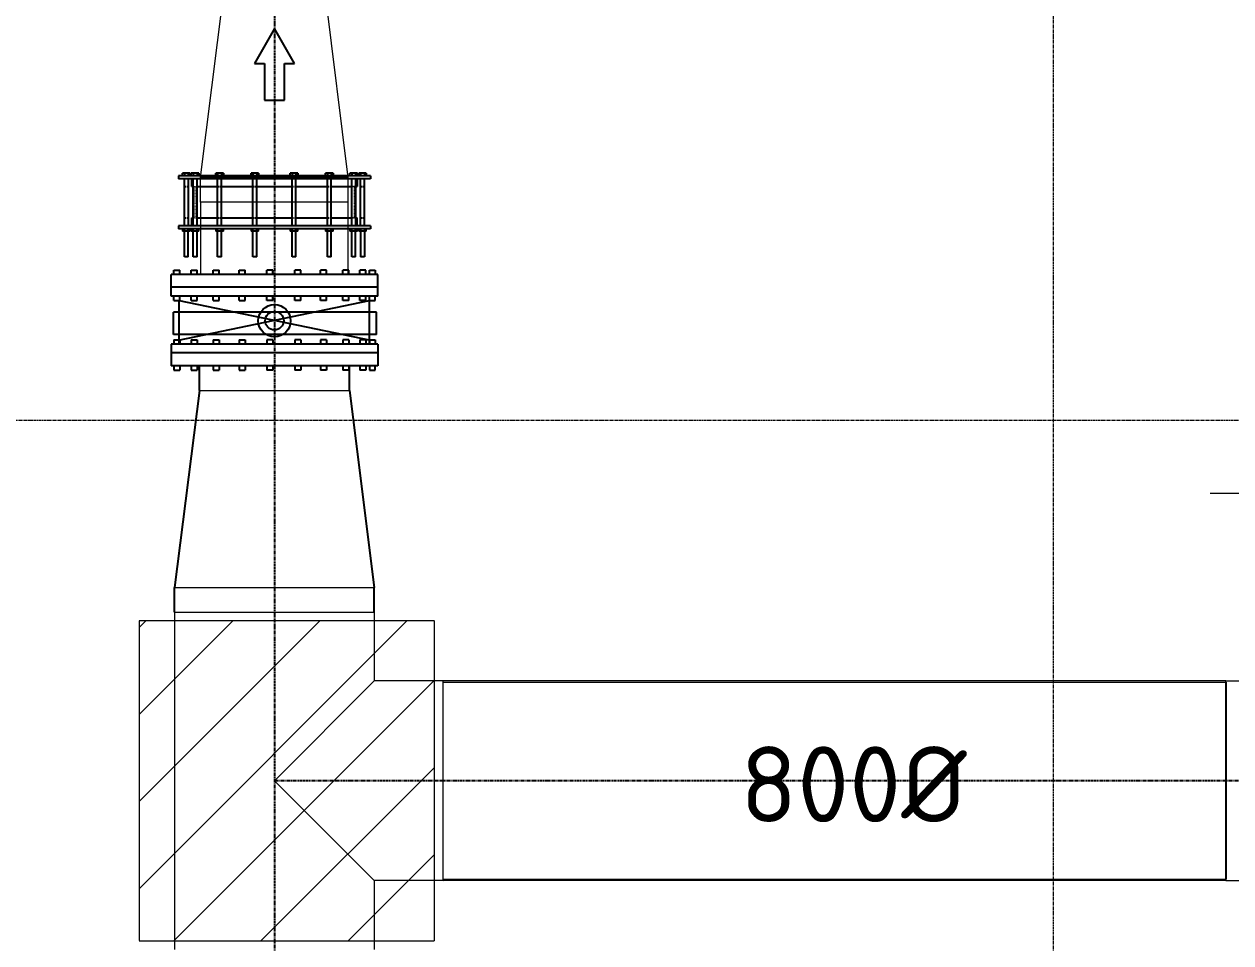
# Model space of a CAD drawing. Header units: inches. Extents: x 86328 to 235202, y 68629 to 184293.
# Drawn here: x 177821 to 182721, y 125070 to 128801 of the extents above; entities that cross this region are included whole.
import ezdxf

# ---------------------------------------------------------------- set-up
doc = ezdxf.new("R2010")
doc.units = ezdxf.units.IN
doc.header["$MEASUREMENT"] = 0
for name, pattern in [('CENTER', [2, 1.25, -0.25, 0.25, -0.25]), ('HIDDEN', [0.375, 0.25, -0.125]), ('PHANTOM2', [1.25, 0.625, -0.125, 0.125, -0.125, 0.125, -0.125])]:
    doc.linetypes.add(name, pattern=pattern)
for name, color, linetype, lineweight in [('.5', 8, 'Continuous', 0), ('DIM', 251, 'Continuous', 0), ('hid', 8, 'HIDDEN', 0), ('PLC WIRE', 7, 'Continuous', 0)]:
    doc.layers.add(name, color=color, linetype=linetype, lineweight=lineweight)
for name, color, linetype in [('2', 2, 'HIDDEN'), ('sleeve type coupling', 1, 'Continuous'), ('steel reducer', 2, 'Continuous'), ('text', 3, 'Continuous')]:
    doc.layers.add(name, color=color, linetype=linetype)
doc.styles.add('ISO', font='isocpeur.ttf')

msp = doc.modelspace()

# ---------------------------------------------------------------- linework, layer by layer
at = {"layer": '.5', "color": 8, "linetype": 'CENTER', "ltscale": 10}
for p, q in [((182001.3, 116744.2), (182001.3, 148029.3)), ((193391.9, 127191.7), (128877.6, 127191.7))]:
    msp.add_line(p, q, dxfattribs=at)
at = {"color": 8, "linetype": 'PHANTOM2', "ltscale": 20}
for p, q in [((178837.6, 146210.9), (178837.6, 123166.3)), ((187426.3, 125728.4), (178837.6, 125728.4))]:
    msp.add_line(p, q, dxfattribs=at)
at = {"color": 8}
for p, q in [((178837.6, 128782.7), (178756.6, 128640.5)), ((178918.6, 128640.5), (178837.6, 128782.7)), ((178756.6, 128640.5), (178797.1, 128640.5)), ((178797.1, 128640.5), (178797.1, 128492)), ((178878.1, 128640.5), (178918.6, 128640.5)), ((178878.1, 128492), (178878.1, 128640.5)), ((178797.1, 128492), (178878.1, 128492)), ((178429.7, 127801.6), (178454, 127801.6)), ((178429.7, 127784.4), (178429.7, 127801.6)), ((178454, 127784.4), (178454, 127801.6)), ((178499, 127801.6), (178523.2, 127801.6)), ((178499, 127784.4), (178499, 127801.6)), ((178523.2, 127784.4), (178523.2, 127801.6)), ((178589.3, 127801.6), (178613.5, 127801.6)), ((178589.3, 127784.4), (178589.3, 127801.6)), ((178613.5, 127784.4), (178613.5, 127801.6)), ((178694.4, 127801.6), (178718.7, 127801.6)), ((178694.4, 127784.4), (178694.4, 127801.6)), ((178718.7, 127784.4), (178718.7, 127801.6)), ((178807.2, 127784.4), (178807.2, 127801.6)), ((178831.5, 127801.6), (178807.2, 127801.6)), ((178831.5, 127784.4), (178831.5, 127801.6)), ((178920.1, 127784.4), (178920.1, 127801.6)), ((178944.3, 127801.6), (178920.1, 127801.6)), ((178944.3, 127784.4), (178944.3, 127801.6)), ((179025.2, 127784.4), (179025.2, 127801.6)), ((179049.4, 127801.6), (179025.2, 127801.6)), ((179049.4, 127784.4), (179049.4, 127801.6)), ((179115.5, 127784.4), (179115.5, 127801.6)), ((179139.7, 127801.6), (179115.5, 127801.6)), ((179139.7, 127784.4), (179139.7, 127801.6)), ((179184.7, 127784.4), (179184.7, 127801.6)), ((179209, 127801.6), (179184.7, 127801.6)), ((179209, 127784.4), (179209, 127801.6)), ((179223, 127784.4), (179223, 127801.6)), ((179223, 127801.6), (179247.2, 127801.6)), ((179247.2, 127801.6), (179247.2, 127784.4)), ((179257.6, 127784.4), (178417.6, 127784.4)), ((178417.6, 127695.7), (178417.6, 127784.4)), ((179257.6, 127695.7), (179257.6, 127784.4)), ((179257.6, 127732.4), (178417.6, 127732.4)), ((179257.6, 127695.7), (178417.6, 127695.7)), ((178429.7, 127678.5), (178429.7, 127695.7)), ((178429.7, 127678.5), (178454, 127678.5)), ((178448, 127517.7), (179223.8, 127678.5)), ((178451.3, 127678.5), (179227.2, 127517.7)), ((178451.3, 127500.5), (178451.3, 127678.5)), ((178454, 127678.5), (178454, 127695.7)), ((178499, 127678.5), (178499, 127695.7)), ((178499, 127678.5), (178523.2, 127678.5)), ((178523.2, 127678.5), (178523.2, 127695.7)), ((178589.3, 127678.5), (178589.3, 127695.7)), ((178589.3, 127678.5), (178613.5, 127678.5)), ((178613.5, 127678.5), (178613.5, 127695.7)), ((178694.4, 127678.5), (178694.4, 127695.7)), ((178694.4, 127678.5), (178718.7, 127678.5)), ((178718.7, 127678.5), (178718.7, 127695.7)), ((178807.2, 127678.5), (178807.2, 127695.7)), ((178831.5, 127678.5), (178807.2, 127678.5)), ((178831.5, 127678.5), (178831.5, 127695.7)), ((178920.1, 127678.5), (178920.1, 127695.7)), ((178944.3, 127678.5), (178920.1, 127678.5)), ((178944.3, 127678.5), (178944.3, 127695.7)), ((179025.2, 127678.5), (179025.2, 127695.7)), ((179049.4, 127678.5), (179025.2, 127678.5)), ((179049.4, 127678.5), (179049.4, 127695.7)), ((179115.5, 127678.5), (179115.5, 127695.7)), ((179139.7, 127678.5), (179115.5, 127678.5)), ((179139.7, 127678.5), (179139.7, 127695.7)), ((179184.7, 127678.5), (179184.7, 127695.7)), ((179209, 127678.5), (179184.7, 127678.5)), ((179209, 127678.5), (179209, 127695.7)), ((179223, 127678.5), (179223, 127695.7)), ((179223, 127678.5), (179247.2, 127678.5)), ((179223.8, 127500.5), (179223.8, 127678.5)), ((179247.2, 127678.5), (179247.2, 127695.7)), ((178451.3, 127631.3), (178428.2, 127631.3)), ((179251.5, 127631.3), (179223.8, 127631.3)), ((178451.3, 127541), (178428.2, 127541)), ((178429.7, 127518.6), (178454, 127518.6)), ((178429.7, 127518.6), (178429.7, 127501.4)), ((178454, 127518.6), (178454, 127501.4)), ((178499, 127518.6), (178523.2, 127518.6)), ((178499, 127518.6), (178499, 127501.4)), ((178523.2, 127518.6), (178523.2, 127501.4)), ((178589.3, 127518.6), (178613.5, 127518.6)), ((178589.3, 127518.6), (178589.3, 127501.4)), ((178613.5, 127518.6), (178613.5, 127501.4)), ((178694.4, 127518.6), (178718.7, 127518.6)), ((178694.4, 127518.6), (178694.4, 127501.4)), ((178718.7, 127518.6), (178718.7, 127501.4)), ((178807.2, 127518.6), (178807.2, 127501.4)), ((178831.5, 127518.6), (178807.2, 127518.6)), ((178831.5, 127518.6), (178831.5, 127501.4)), ((178920.1, 127518.6), (178920.1, 127501.4)), ((178944.3, 127518.6), (178920.1, 127518.6)), ((178944.3, 127518.6), (178944.3, 127501.4)), ((179025.2, 127518.6), (179025.2, 127501.4)), ((179049.4, 127518.6), (179025.2, 127518.6)), ((179049.4, 127518.6), (179049.4, 127501.4)), ((179115.5, 127518.6), (179115.5, 127501.4)), ((179139.7, 127518.6), (179115.5, 127518.6)), ((179139.7, 127518.6), (179139.7, 127501.4)), ((179184.7, 127518.6), (179184.7, 127501.4)), ((179209, 127518.6), (179184.7, 127518.6)), ((179209, 127518.6), (179209, 127501.4)), ((179223, 127518.6), (179223, 127501.4)), ((179223, 127518.6), (179247.2, 127518.6)), ((179251.5, 127541), (179223.8, 127541)), ((179247.2, 127518.6), (179247.2, 127501.4)), ((178417.6, 127501.4), (178417.6, 127413.4)), ((179257.6, 127501.4), (178417.6, 127501.4)), ((179257.6, 127465.4), (178417.6, 127465.4)), ((179257.6, 127501.4), (179257.6, 127413.4)), ((179257.6, 127413.4), (178417.6, 127413.4)), ((178429.7, 127413.4), (178429.7, 127396.1)), ((178454, 127413.4), (178454, 127396.1)), ((178499, 127413.4), (178499, 127396.1)), ((178523.2, 127413.4), (178523.2, 127396.1)), ((178589.3, 127413.4), (178589.3, 127396.1)), ((178613.5, 127413.4), (178613.5, 127396.1)), ((178694.4, 127413.4), (178694.4, 127396.1)), ((178718.7, 127413.4), (178718.7, 127396.1)), ((178807.2, 127413.4), (178807.2, 127396.1)), ((178831.5, 127413.4), (178831.5, 127396.1)), ((178920.1, 127413.4), (178920.1, 127396.1)), ((178944.3, 127413.4), (178944.3, 127396.1)), ((179025.2, 127413.4), (179025.2, 127396.1)), ((179049.4, 127413.4), (179049.4, 127396.1)), ((179115.5, 127413.4), (179115.5, 127396.1)), ((179139.7, 127413.4), (179139.7, 127396.1)), ((179184.7, 127413.4), (179184.7, 127396.1)), ((179209, 127413.4), (179209, 127396.1)), ((179223, 127413.4), (179223, 127396.1)), ((179247.2, 127396.1), (179247.2, 127413.4)), ((178429.7, 127396.1), (178454, 127396.1)), ((178499, 127396.1), (178523.2, 127396.1)), ((178589.3, 127396.1), (178613.5, 127396.1)), ((178694.4, 127396.1), (178718.7, 127396.1)), ((178831.5, 127396.1), (178807.2, 127396.1)), ((178944.3, 127396.1), (178920.1, 127396.1)), ((179049.4, 127396.1), (179025.2, 127396.1)), ((179139.7, 127396.1), (179115.5, 127396.1)), ((179209, 127396.1), (179184.7, 127396.1)), ((179223, 127396.1), (179247.2, 127396.1))]:
    msp.add_line(p, q, dxfattribs=at)
at = {"color": 8, "linetype": 'HIDDEN'}
for p, q in [((178428.2, 127541), (178428.2, 127631.3)), ((179223.8, 127631.3), (178451.3, 127631.3)), ((179251.5, 127541), (179251.5, 127631.3)), ((179223.8, 127541), (178451.3, 127541))]:
    msp.add_line(p, q, dxfattribs=at)
at = {"color": 8}
for radius in [65.7, 37.5]:
    msp.add_circle((178837.6, 127596.2), radius, dxfattribs=at)
at = {"layer": '2', "color": 8}
msp.add_line((182701.1, 126128.7), (182701.1, 125328.7), dxfattribs=at)
at = {"layer": 'DIM', "color": 8, "linetype": 'Continuous', "ltscale": 10}
for p, q in [((178537.6, 128177.4), (178637.6, 128977.4)), ((179137.6, 128177.4), (179037.6, 128977.4)), ((178537.6, 128077.4), (178537.6, 128177.4)), ((179137.6, 128177.4), (178537.6, 128177.4)), ((179137.6, 128077.4), (179137.6, 128177.4)), ((179137.6, 128077.4), (178537.6, 128077.4))]:
    msp.add_line(p, q, dxfattribs=at)
at = {"layer": 'DIM', "color": 8}
for p, q in [((178537.6, 128077.4), (178537.6, 127784.4)), ((179137.6, 127784.4), (179137.6, 128077.4)), ((178532.8, 127313.4), (179142.3, 127313.4)), ((178432.2, 126513.4), (179243, 126513.4)), ((178432.2, 126413.4), (179243, 126413.4)), ((178432.2, 126413.4), (179243, 126413.4)), ((178432.2, 126413.4), (178432.2, 125043.4)), ((179243, 126413.4), (179243, 126133.7)), ((178837.6, 125728.4), (179243, 126133.7)), ((179522.6, 126133.7), (179243, 126133.7)), ((179522.6, 125323.1), (179522.6, 126134.5)), ((182701.1, 126134.1), (179522.6, 126134.5)), ((182701.1, 125323.3), (182701.1, 126134.1)), ((182701.1, 126134.1), (183036.3, 126134.1)), ((179526.1, 126128.7), (182701.5, 126128.7)), ((178837.6, 125728.4), (179243, 125323.1)), ((179522.6, 125323.1), (179243, 125323.1)), ((179243, 125323.1), (179243, 125043.4)), ((182701.1, 125322.6), (179522.6, 125322.2)), ((179526, 125328.7), (182701.5, 125328.7)), ((182701.1, 125323.3), (183981.1, 125323.3))]:
    msp.add_line(p, q, dxfattribs=at)
at = {"layer": 'DIM', "color": 8, "linetype": 'Continuous'}
for p, q in [((182918.5, 126895.1), (182637.4, 126895.1)), ((178287.6, 125643.3), (179022.3, 126377.9)), ((178287.6, 125289.7), (179375.8, 126377.9)), ((178287.7, 126350.5), (178315.2, 126377.9)), ((178287.7, 125996.9), (178668.7, 126377.9)), ((178429.4, 125077.9), (179487.6, 126136.1)), ((178782.9, 125077.9), (179487.6, 125782.6)), ((179136.5, 125077.9), (179487.6, 125429.1))]:
    msp.add_line(p, q, dxfattribs=at)
at = {"layer": 'DIM', "color": 8, "linetype": 'HIDDEN', "ltscale": 7}
for p, q in [((178287.7, 126377.9), (178287.6, 125077.9)), ((179487.6, 126377.9), (178287.7, 126377.9)), ((179487.7, 125077.9), (179487.6, 126377.9)), ((178287.6, 125077.9), (179487.7, 125077.9))]:
    msp.add_line(p, q, dxfattribs=at)
at = {"layer": 'hid', "color": 8, "ltscale": 0.1}
for p, q in [((178507.5, 128141.1), (178523.5, 128141.1)), ((178507.5, 128141.1), (178523.5, 128141.1)), ((178513.8, 128141.1), (178513.8, 128013.7)), ((179151.7, 128141.1), (179167.7, 128141.1)), ((179167.7, 128141.1), (179151.7, 128141.1)), ((179161.3, 128141.1), (179161.3, 128013.7)), ((178507.5, 128013.7), (178523.5, 128013.7)), ((178507.5, 128013.7), (178523.5, 128013.7)), ((179151.7, 128013.7), (179167.7, 128013.7)), ((179167.7, 128013.7), (179151.7, 128013.7))]:
    msp.add_line(p, q, dxfattribs=at)
at = {"layer": 'PLC WIRE', "color": 8, "ltscale": 2000}
msp.add_line((182701.5, 125328.7), (182703.2, 125328.7), dxfattribs=at)
at = {"layer": 'sleeve type coupling', "color": 8}
for p, q in [((178464.7, 128185.1), (178464.7, 128195.4)), ((178495.5, 128195.4), (178464.7, 128195.4)), ((178472.4, 128195.4), (178472.4, 128185.1)), ((178487.8, 128195.4), (178487.8, 128185.1)), ((178495.5, 128195.4), (178495.5, 128185.1)), ((178500.1, 128185.1), (178500.1, 128195.4)), ((178530.9, 128195.4), (178500.1, 128195.4)), ((178507.8, 128195.4), (178507.8, 128185.1)), ((178523.2, 128195.4), (178523.2, 128185.1)), ((178530.9, 128195.4), (178530.9, 128185.1)), ((178599.3, 128185.1), (178599.3, 128195.4)), ((178630.1, 128195.4), (178599.3, 128195.4)), ((178607, 128195.4), (178607, 128185.1)), ((178622.4, 128195.4), (178622.4, 128185.1)), ((178630.1, 128195.4), (178630.1, 128185.1)), ((178742.6, 128185.1), (178742.6, 128195.4)), ((178773.5, 128195.4), (178742.6, 128195.4)), ((178750.3, 128195.4), (178750.3, 128185.1)), ((178765.7, 128195.4), (178765.7, 128185.1)), ((178773.5, 128195.4), (178773.5, 128185.1)), ((178901.7, 128185.1), (178901.7, 128195.4)), ((178932.6, 128195.4), (178901.7, 128195.4)), ((178909.4, 128195.4), (178909.4, 128185.1)), ((178924.8, 128195.4), (178924.8, 128185.1)), ((178932.6, 128195.4), (178932.6, 128185.1)), ((179075.9, 128195.4), (179045, 128195.4)), ((179045, 128185.1), (179045, 128195.4)), ((179052.8, 128195.4), (179052.8, 128185.1)), ((179068.2, 128195.4), (179068.2, 128185.1)), ((179075.9, 128195.4), (179075.9, 128185.1)), ((179144.2, 128185.1), (179144.2, 128195.4)), ((179175.1, 128195.4), (179144.2, 128195.4)), ((179152, 128195.4), (179152, 128185.1)), ((179167.4, 128195.4), (179167.4, 128185.1)), ((179175.1, 128195.4), (179175.1, 128185.1)), ((179179.7, 128185.1), (179179.7, 128195.4)), ((179210.5, 128195.4), (179179.7, 128195.4)), ((179187.4, 128195.4), (179187.4, 128185.1)), ((179202.8, 128195.4), (179202.8, 128185.1)), ((179210.5, 128195.4), (179210.5, 128185.1)), ((178447.6, 128185.1), (178447.6, 128173.1)), ((179227.6, 128185.1), (178447.6, 128185.1)), ((179227.6, 128173.1), (178447.6, 128173.1)), ((178472.1, 127981.7), (178472.1, 128173.1)), ((178488.1, 127981.7), (178488.1, 128173.1)), ((178501.8, 128141.1), (178501.8, 128173.1)), ((178501.8, 128141.1), (178507.5, 128141.1)), ((178507.5, 127981.7), (178507.5, 128173.1)), ((178523.5, 127981.7), (178523.5, 128173.1)), ((178523.5, 128141.1), (178606.7, 128141.1)), ((178606.7, 127981.7), (178606.7, 128173.1)), ((178622.7, 127981.7), (178622.7, 128173.1)), ((178622.7, 128141.1), (178750, 128141.1)), ((178750, 127981.7), (178750, 128173.1)), ((178766, 127981.7), (178766, 128173.1)), ((178766, 128141.1), (178909.1, 128141.1)), ((178909.1, 127981.7), (178909.1, 128173.1)), ((178925.1, 127981.7), (178925.1, 128173.1)), ((178925.1, 128141.1), (179052.5, 128141.1)), ((179052.5, 127981.7), (179052.5, 128173.1)), ((179068.5, 127981.7), (179068.5, 128173.1)), ((179068.5, 128141.1), (179151.7, 128141.1)), ((179151.7, 127981.7), (179151.7, 128173.1)), ((179167.7, 127981.7), (179167.7, 128173.1)), ((179167.7, 128141.1), (179173.3, 128141.1)), ((179173.3, 128173.1), (179173.3, 128141.1)), ((179187.1, 127981.7), (179187.1, 128173.1)), ((179203.1, 127981.7), (179203.1, 128173.1)), ((179227.6, 128185.1), (179227.6, 128173.1)), ((178501.8, 128013.7), (178507.5, 128013.7)), ((178501.8, 127981.7), (178501.8, 128013.7)), ((178523.5, 128013.7), (178606.7, 128013.7)), ((178622.7, 128013.7), (178750, 128013.7)), ((178766, 128013.7), (178909.1, 128013.7)), ((178925.1, 128013.7), (179052.5, 128013.7)), ((179068.5, 128013.7), (179151.7, 128013.7)), ((179167.7, 128013.7), (179173.3, 128013.7)), ((179173.3, 127981.7), (179173.3, 128013.7)), ((178447.6, 127981.7), (178447.6, 127969.7)), ((179227.6, 127981.7), (178447.6, 127981.7)), ((179227.6, 127969.7), (178447.6, 127969.7)), ((178464.7, 127969.7), (178464.7, 127959.4)), ((178495.5, 127959.4), (178464.7, 127959.4)), ((178472.4, 127855.1), (178472.4, 127969.7)), ((178487.8, 127855.1), (178487.8, 127969.7)), ((178495.5, 127959.4), (178495.5, 127969.7)), ((178500.1, 127969.7), (178500.1, 127959.4)), ((178530.9, 127959.4), (178500.1, 127959.4)), ((178507.8, 127981.7), (178501.8, 127981.7)), ((178507.8, 127855.1), (178507.8, 127969.7)), ((178523.2, 127855.1), (178523.2, 127969.7)), ((178530.9, 127959.4), (178530.9, 127969.7)), ((178599.3, 127969.7), (178599.3, 127959.4)), ((178630.1, 127959.4), (178599.3, 127959.4)), ((178607, 127855.1), (178607, 127969.7)), ((178622.4, 127855.1), (178622.4, 127969.7)), ((178630.1, 127959.4), (178630.1, 127969.7)), ((178742.6, 127969.7), (178742.6, 127959.4)), ((178773.5, 127959.4), (178742.6, 127959.4)), ((178750.3, 127855.1), (178750.3, 127969.7)), ((178765.7, 127855.1), (178765.7, 127969.7)), ((178773.5, 127959.4), (178773.5, 127969.7)), ((178901.7, 127969.7), (178901.7, 127959.4)), ((178932.6, 127959.4), (178901.7, 127959.4)), ((178909.4, 127855.1), (178909.4, 127969.7)), ((178924.8, 127855.1), (178924.8, 127969.7)), ((178932.6, 127959.4), (178932.6, 127969.7)), ((179045, 127969.7), (179045, 127959.4)), ((179075.9, 127959.4), (179045, 127959.4)), ((179052.8, 127855.1), (179052.8, 127969.7)), ((179068.2, 127855.1), (179068.2, 127969.7)), ((179075.9, 127959.4), (179075.9, 127969.7)), ((179144.2, 127969.7), (179144.2, 127959.4)), ((179175.1, 127959.4), (179144.2, 127959.4)), ((179152, 127855.1), (179152, 127969.7)), ((179167.4, 127855.1), (179167.4, 127969.7)), ((179175.1, 127959.4), (179175.1, 127969.7)), ((179179.7, 127969.7), (179179.7, 127959.4)), ((179210.5, 127959.4), (179179.7, 127959.4)), ((179187.1, 127969.7), (179187.1, 127855.1)), ((179203.1, 127969.7), (179203.1, 127855.1)), ((179210.5, 127959.4), (179210.5, 127969.7)), ((179227.6, 127981.7), (179227.6, 127969.7)), ((178487.8, 127855.1), (178472.4, 127855.1)), ((178523.2, 127855.1), (178507.8, 127855.1)), ((178622.4, 127855.1), (178607, 127855.1)), ((178765.7, 127855.1), (178750.3, 127855.1)), ((178924.8, 127855.1), (178909.4, 127855.1)), ((179068.2, 127855.1), (179052.8, 127855.1)), ((179167.4, 127855.1), (179152, 127855.1)), ((179203.1, 127855.1), (179187.1, 127855.1))]:
    msp.add_line(p, q, dxfattribs=at)
at = {"layer": 'sleeve type coupling', "color": 8, "linetype": 'HIDDEN', "ltscale": 25}
for p, q in [((178472.1, 128141.1), (178488.1, 128141.1)), ((178606.7, 128141.1), (178622.7, 128141.1)), ((178750, 128141.1), (178766, 128141.1)), ((178909.1, 128141.1), (178925.1, 128141.1)), ((179052.5, 128141.1), (179068.5, 128141.1)), ((179187.1, 128141.1), (179203.1, 128141.1)), ((178472.1, 128013.7), (178488.1, 128013.7)), ((178606.7, 128013.7), (178622.7, 128013.7)), ((178750, 128013.7), (178766, 128013.7)), ((178909.1, 128013.7), (178925.1, 128013.7)), ((179052.5, 128013.7), (179068.5, 128013.7)), ((179187.1, 128013.7), (179203.1, 128013.7))]:
    msp.add_line(p, q, dxfattribs=at)
at = {"layer": 'steel reducer', "color": 8}
for p, q in [((178532.8, 127313.4), (178532.8, 127413.4)), ((179142.3, 127313.4), (179142.3, 127413.4)), ((178532.8, 127313.4), (178432.2, 126513.4)), ((179142.3, 127313.4), (179243, 126513.4)), ((178432.2, 126413.4), (178432.2, 126513.4)), ((179243, 126413.4), (179243, 126513.4))]:
    msp.add_line(p, q, dxfattribs=at)

# ---------------------------------------------------------------- texts
at = {"layer": 'text', "color": 8, "style": 'ISO'}
msp.add_text('800%%C', height=307.62, dxfattribs=at).set_placement((180728.6, 125560.2))

doc.saveas('drawing.dxf')
